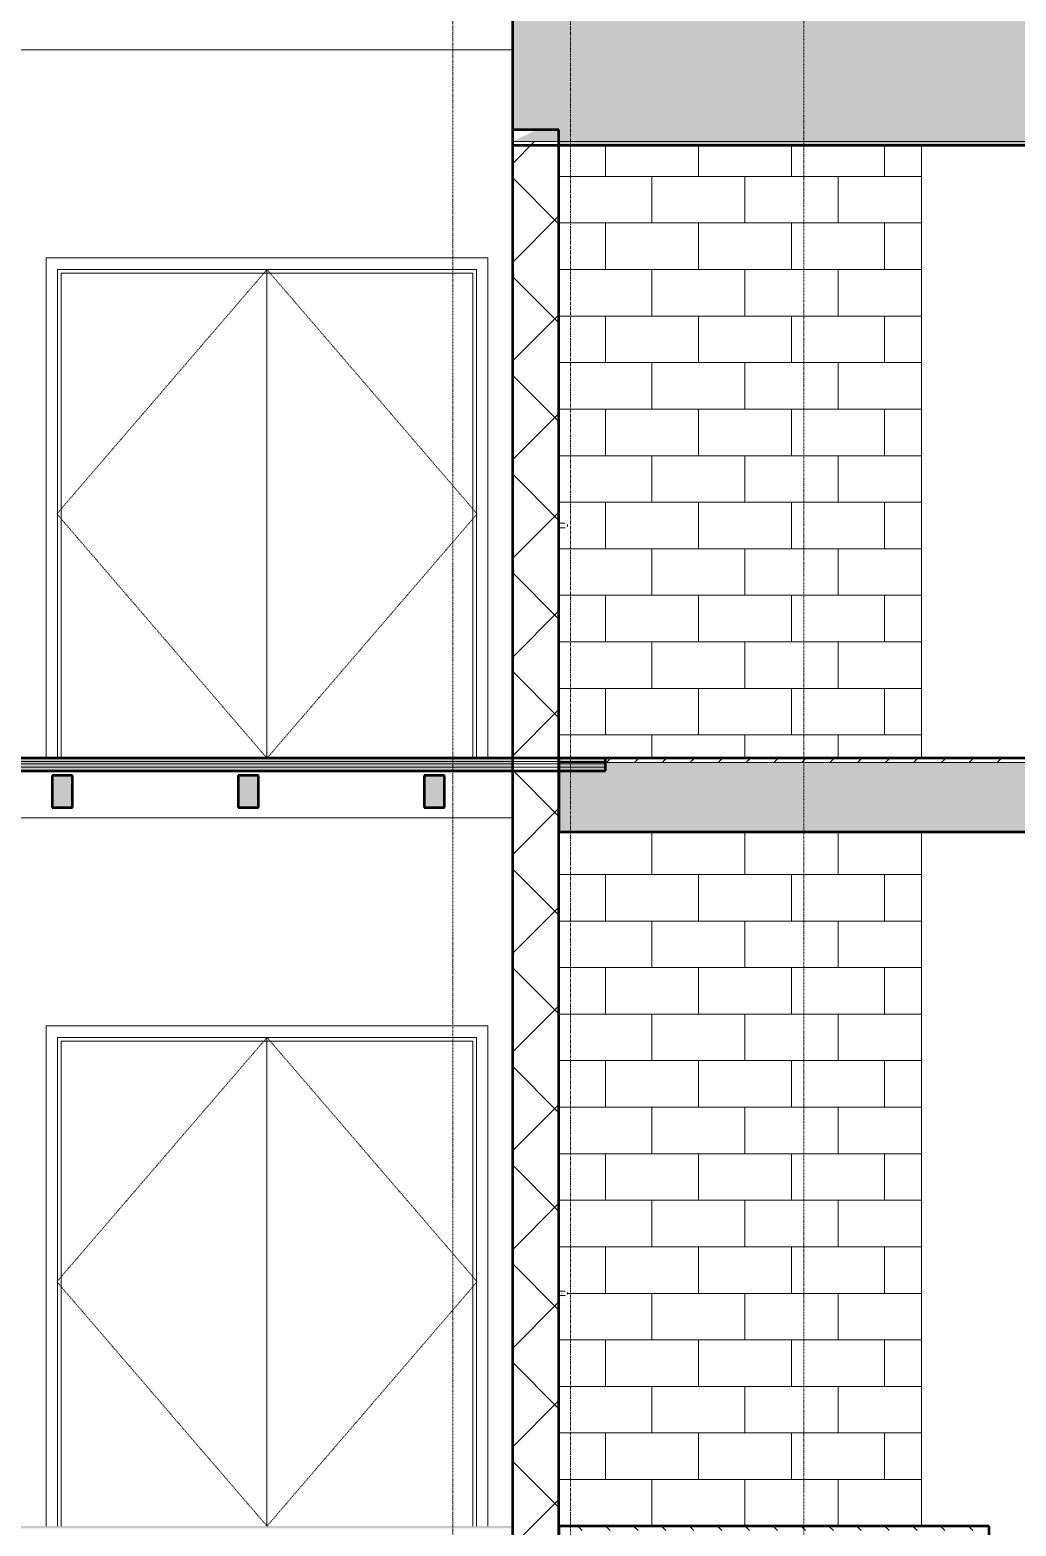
# Model space of a CAD drawing. Header units: inches. Extents: x 9661 to 16493, y -360 to 681.
# Drawn here: x 11754.2 to 11923.8, y 136 to 393.2 of the extents above; entities that cross this region are included whole.
import ezdxf

# ---------------------------------------------------------------- set-up
doc = ezdxf.new("R2010")
doc.units = ezdxf.units.IN
doc.header["$MEASUREMENT"] = 0
for name, pattern in [('Dash 1_16_', [0.125, 0.0625, -0.0625]), ('Dash Dot 3_16_', [0.3125, 0.1875, -0.0625, 0, -0.0625]), ('Grid Line 1_2_', [0.875, 0.5, -0.125, 0.125, -0.125])]:
    doc.linetypes.add(name, pattern=pattern)
for name, color, linetype, lineweight in [('0-1', 7, 'Continuous', 5), ('0-2', 135, 'Continuous', 9), ('0-3', 10, 'Continuous', 13), ('A-ANNO-SYMB-1', 150, 'Dash Dot 3_16_', 9), ('A-DOOR-1', 7, 'Dash 1_16_', 9), ('A-DOOR-2', 7, 'Continuous', 9), ('A-DOOR-3', 55, 'Continuous', 13), ('A-DOOR-4', 31, 'Continuous', 9), ('A-FLOR-1', 21, 'Continuous', 13), ('A-FLOR-2', 250, 'Continuous', 50), ('A-FLOR-4', 8, 'Continuous', 5), ('A-FLOR-9', 192, 'Continuous', 50), ('A-FLOR-LEVL-1', 51, 'Grid Line 1_2_', 9), ('A-FLOR-MCUT', 51, 'Continuous', 13), ('A-FLOR-MCUT-1', 10, 'Continuous', 13), ('A-FLOR-PATT-1', 252, 'Continuous', 9), ('A-FLOR-PATT-2', 8, 'Continuous', 9), ('A-ROOF', 132, 'Continuous', 13), ('A-ROOF-2', 132, 'Continuous', 50), ('A-ROOF-PATT-1', 132, 'Continuous', 9), ('A-WALL-3', 250, 'Continuous', 50), ('A-WALL-PATT-3', 135, 'Continuous', 9), ('A-WALL-PATT-4', 252, 'Continuous', 9), ('I-WALL-1', 55, 'Continuous', 13), ('S-BEAM-2', 41, 'Continuous', 9), ('S-BEAM-3', 250, 'Continuous', 50), ('S-GRID-1', 1, 'Grid Line 1_2_', 9)]:
    doc.layers.add(name, color=color, linetype=linetype, lineweight=lineweight)
pattern_1 = [(0, (10995.947, 72), (0, 4.798), []), (315, (10995.947, 72), (4.798427, 0), [6.786, -6.786]), (45, (10995.947, 72), (4.798427, 0), [6.786, -6.786])]

# ---------------------------------------------------------------- blocks, each defined once
blk = doc.blocks.new('Flush-Double-Door-Adj_swing-w_handle_2100 - 3_-0_ x 7_-0_-2116260-BUILDING SECTION - EAST_WEST - LOOKING NORTH')
at = {"layer": 'A-DOOR-1'}
for p, q in [((11795, 352), (11758.87, 310)), ((11795, 352), (11831.13, 310)), ((11795, 268), (11758.87, 310)), ((11795, 268), (11831.13, 310))]:
    blk.add_line(p, q, dxfattribs=at)
at = {"layer": 'A-DOOR-3'}
blk.add_line((11795, 352), (11795, 268), dxfattribs=at)
at = {"layer": 'A-DOOR-4'}
for p, q in [((11833, 354), (11757, 354)), ((11757, 354), (11757, 268)), ((11833, 268), (11833, 354)), ((11759, 352), (11759, 268)), ((11759, 352), (11831, 352)), ((11759.63, 268), (11759.63, 351.38)), ((11759.63, 351.38), (11830.38, 351.38)), ((11830.38, 351.38), (11830.38, 268)), ((11831, 268), (11831, 352))]:
    blk.add_line(p, q, dxfattribs=at)
blk = doc.blocks.new('Dimension Lumber - LVL - 3_5X5_5-2121679-BUILDING SECTION - EAST_WEST - LOOKING NORTH')
at = {"layer": 'S-BEAM-2'}
blk.add_hatch(color=256, dxfattribs=at).paths.add_polyline_path([(10276.74, 259.5), (10276.74, 265), (10273.24, 265), (10273.24, 259.5)], flags=0)
at = {"layer": 'S-BEAM-3'}
for p, q in [((10276.74, 265), (10273.24, 265)), ((10273.24, 265), (10273.24, 259.5)), ((10276.74, 259.5), (10276.74, 265)), ((10273.24, 259.5), (10276.74, 259.5))]:
    blk.add_line(p, q, dxfattribs=at)
blk = doc.blocks.new('Flush-Double-Door-Adj_swing-w_handle_2100 - 3_-0_ x 7_-0_-2115991-BUILDING SECTION - EAST_WEST - LOOKING NORTH')
at = {"layer": 'A-DOOR-1'}
for p, q in [((11795, 220), (11758.87, 178)), ((11795, 220), (11831.13, 178)), ((11795, 136), (11758.87, 178)), ((11795, 136), (11831.13, 178))]:
    blk.add_line(p, q, dxfattribs=at)
at = {"layer": 'A-DOOR-3'}
blk.add_line((11795, 220), (11795, 136), dxfattribs=at)
at = {"layer": 'A-DOOR-4'}
for p, q in [((11833, 222), (11757, 222)), ((11757, 222), (11757, 136)), ((11833, 136), (11833, 222)), ((11759, 220), (11759, 136)), ((11759, 220), (11831, 220)), ((11759.63, 136), (11759.63, 219.38)), ((11759.63, 219.38), (11830.38, 219.38)), ((11830.38, 219.38), (11830.38, 136)), ((11831, 136), (11831, 220))]:
    blk.add_line(p, q, dxfattribs=at)
blk = doc.blocks.new('CTR - 1st Phase - Common Walls_rvt-1-BUILDING SECTION - EAST_WEST - LOOKING NORTH')
at = {"layer": 'I-WALL-1'}
for p, q in [((11837.19, 389.75), (11722.74, 389.75)), ((11837.19, 257.75), (11722.74, 257.75))]:
    blk.add_line(p, q, dxfattribs=at)
at = {"layer": '0-2'}
for name, p in [('Flush-Double-Door-Adj_swing-w_handle_2100 - 3_-0_ x 7_-0_-2116260-BUILDING SECTION - EAST_WEST - LOOKING NORTH', (0, 0)), ('Dimension Lumber - LVL - 3_5X5_5-2121679-BUILDING SECTION - EAST_WEST - LOOKING NORTH', (1484.8, 0)), ('Dimension Lumber - LVL - 3_5X5_5-2121679-BUILDING SECTION - EAST_WEST - LOOKING NORTH', (1516.8, 0)), ('Dimension Lumber - LVL - 3_5X5_5-2121679-BUILDING SECTION - EAST_WEST - LOOKING NORTH', (1548.8, 0)), ('Flush-Double-Door-Adj_swing-w_handle_2100 - 3_-0_ x 7_-0_-2115991-BUILDING SECTION - EAST_WEST - LOOKING NORTH', (0, 0))]:
    blk.add_blockref(name, p, dxfattribs=at)
blk = doc.blocks.new('HOLLOW METAL - STAIR DOOR-2009181-BUILDING SECTION - EAST_WEST - LOOKING NORTH')
at = {"layer": 'A-DOOR-2'}
for p, q in [((11845.69, 176.39), (11845.19, 176.39)), ((11845.19, 175.61), (11845.69, 175.61))]:
    blk.add_line(p, q, dxfattribs=at)
at = {"layer": 'A-DOOR-2', "flags": 128}
for points in [[(11846.28, 176.39), (11846.28, 176.39), (11846.27, 176.39), (11846.27, 176.39), (11846.27, 176.39), (11846.26, 176.39), (11846.26, 176.39), (11846.25, 176.39), (11846.25, 176.39), (11846.24, 176.39), (11846.23, 176.39), (11846.22, 176.39), (11846.21, 176.39), (11846.2, 176.39), (11846.19, 176.39), (11846.17, 176.39), (11846.16, 176.39), (11846.14, 176.39), (11846.13, 176.39), (11846.11, 176.39), (11846.1, 176.39), (11846.08, 176.39), (11846.06, 176.39), (11846.04, 176.39), (11846.02, 176.39), (11846, 176.39), (11845.98, 176.39), (11845.96, 176.39), (11845.94, 176.39), (11845.92, 176.39), (11845.9, 176.39), (11845.88, 176.39), (11845.85, 176.39), (11845.83, 176.39), (11845.81, 176.39), (11845.79, 176.39), (11845.76, 176.39), (11845.74, 176.39), (11845.72, 176.39), (11845.69, 176.39), (11845.69, 176.39)], [(11845.69, 175.61), (11845.71, 175.61), (11845.73, 175.61), (11845.76, 175.61), (11845.78, 175.61), (11845.8, 175.61), (11845.83, 175.61), (11845.85, 175.61), (11845.87, 175.61), (11845.89, 175.61), (11845.92, 175.61), (11845.94, 175.61), (11845.96, 175.61), (11845.98, 175.61), (11846, 175.61), (11846.02, 175.61), (11846.04, 175.61), (11846.06, 175.61), (11846.07, 175.61), (11846.09, 175.61), (11846.11, 175.61), (11846.13, 175.61), (11846.14, 175.61), (11846.16, 175.61), (11846.17, 175.61), (11846.18, 175.61), (11846.19, 175.61), (11846.21, 175.61), (11846.22, 175.61), (11846.23, 175.61), (11846.24, 175.61), (11846.24, 175.61), (11846.25, 175.61), (11846.26, 175.61), (11846.26, 175.61), (11846.27, 175.61), (11846.27, 175.61), (11846.27, 175.61), (11846.28, 175.61), (11846.28, 175.61)]]:
    blk.add_lwpolyline(points, dxfattribs=at)
at = {"layer": 'A-DOOR-2'}
for start, end in [(90, 97.2275), (262.7725, 270), (0, 30), (330, 0)]:
    blk.add_arc((11846.28, 176), 0.394, start, end, dxfattribs=at)
blk = doc.blocks.new('HOLLOW METAL - STAIR DOOR 6-8_-2225454-BUILDING SECTION - EAST_WEST - LOOKING NORTH')
at = {"layer": 'A-DOOR-2'}
for p, q in [((11845.69, 308.39), (11845.19, 308.39)), ((11845.19, 307.61), (11845.69, 307.61))]:
    blk.add_line(p, q, dxfattribs=at)
at = {"layer": 'A-DOOR-2', "flags": 128}
for points in [[(11846.28, 308.39), (11846.28, 308.39), (11846.27, 308.39), (11846.27, 308.39), (11846.27, 308.39), (11846.26, 308.39), (11846.26, 308.39), (11846.25, 308.39), (11846.25, 308.39), (11846.24, 308.39), (11846.23, 308.39), (11846.22, 308.39), (11846.21, 308.39), (11846.2, 308.39), (11846.19, 308.39), (11846.17, 308.39), (11846.16, 308.39), (11846.14, 308.39), (11846.13, 308.39), (11846.11, 308.39), (11846.1, 308.39), (11846.08, 308.39), (11846.06, 308.39), (11846.04, 308.39), (11846.02, 308.39), (11846, 308.39), (11845.98, 308.39), (11845.96, 308.39), (11845.94, 308.39), (11845.92, 308.39), (11845.9, 308.39), (11845.88, 308.39), (11845.85, 308.39), (11845.83, 308.39), (11845.81, 308.39), (11845.79, 308.39), (11845.76, 308.39), (11845.74, 308.39), (11845.72, 308.39), (11845.69, 308.39), (11845.69, 308.39)], [(11845.69, 307.61), (11845.71, 307.61), (11845.73, 307.61), (11845.76, 307.61), (11845.78, 307.61), (11845.8, 307.61), (11845.83, 307.61), (11845.85, 307.61), (11845.87, 307.61), (11845.89, 307.61), (11845.92, 307.61), (11845.94, 307.61), (11845.96, 307.61), (11845.98, 307.61), (11846, 307.61), (11846.02, 307.61), (11846.04, 307.61), (11846.06, 307.61), (11846.07, 307.61), (11846.09, 307.61), (11846.11, 307.61), (11846.13, 307.61), (11846.14, 307.61), (11846.16, 307.61), (11846.17, 307.61), (11846.18, 307.61), (11846.19, 307.61), (11846.21, 307.61), (11846.22, 307.61), (11846.23, 307.61), (11846.24, 307.61), (11846.24, 307.61), (11846.25, 307.61), (11846.26, 307.61), (11846.26, 307.61), (11846.27, 307.61), (11846.27, 307.61), (11846.27, 307.61), (11846.28, 307.61), (11846.28, 307.61)]]:
    blk.add_lwpolyline(points, dxfattribs=at)
at = {"layer": 'A-DOOR-2'}
for start, end in [(90, 97.2275), (262.7725, 270), (0, 30), (330, 0)]:
    blk.add_arc((11846.28, 308), 0.394, start, end, dxfattribs=at)
blk = doc.blocks.new('CTR - 1st Phase -Stairs _ Elevators_rvt-1-BUILDING SECTION - EAST_WEST - LOOKING NORTH')
at = {"layer": 'A-FLOR-1'}
blk.add_hatch(color=256, dxfattribs=at).paths.add_polyline_path([(11885.8, 255.37), (11930.19, 255.37), (11930.19, 267.25), (11845.19, 267.25), (11845.19, 255.37), (11867.28, 255.37)], flags=0)
at = {"layer": 'A-FLOR-PATT-1'}
h = blk.add_hatch(dxfattribs=at)
h.set_pattern_fill('FP_3', color=256, style=0, pattern_type=2)
h.set_pattern_definition(pattern_1)
h.paths.add_polyline_path([(11885.8, 267.25), (11930.19, 267.25), (11930.19, 268), (11853.19, 268), (11853.19, 267.25), (11865.1, 267.25)], flags=0)
h = blk.add_hatch(dxfattribs=at)
h.set_pattern_fill('FP_3', color=256, style=0, pattern_type=2)
h.set_pattern_definition(pattern_1)
h.paths.add_polyline_path([(11889.27, 135.25), (11919.19, 135.25), (11919.19, 136), (11845.19, 136), (11845.19, 135.25), (11885.8, 135.25)], flags=0)
at = {"layer": 'A-WALL-PATT-3'}
h = blk.add_hatch(dxfattribs=at)
h.set_pattern_fill('FP_31', color=256, style=0, pattern_type=2)
h.set_pattern_definition([(0, (12069.189, -8), (0, 8), []), (90, (12069.189, -8), (-8, 8), [8, -8])])
h.paths.add_polyline_path([(12069.71, 0), (12077.19, 0), (12077.19, 55.12), (12033.43, 55.12), (12029.19, 52.51), (12029.19, 0), (12043.53, 0)], flags=0)
h.paths.add_polyline_path([(11897.19, 0), (11907.56, 0), (11907.56, 33.93), (11897.19, 33.93), (11897.19, 22.69)], flags=0)
h.paths.add_polyline_path([(11907.56, 35.43), (11907.56, 123.37), (11845.19, 123.37), (11845.19, 92), (11897.19, 92), (11897.19, 35.43), (11905.52, 35.43)], flags=0)
h.paths.add_polyline_path([(12033.67, 68), (12077.19, 68), (12077.19, 192.6), (12033.67, 192.6), (12029.19, 189.77), (12029.19, 103.43), (12074.19, 103.41), (12074.19, 101.93), (12029.19, 101.93), (12029.19, 68), (12030.94, 68)], flags=0)
h.paths.add_polyline_path([(12074.94, 101.93), (12074.41, 102.15), (12074.19, 102.68), (12074.41, 103.21), (12074.94, 103.43), (12075.47, 103.21), (12075.69, 102.68), (12075.47, 102.15), (12075, 101.96)], flags=0)
h.paths.add_polyline_path([(11845.19, 136), (11907.56, 136), (11907.56, 255.37), (11845.19, 255.37), (11845.19, 176.39), (11846.45, 176.35), (11846.57, 176.26), (11846.62, 176.2), (11846.62, 175.8), (11846.45, 175.65), (11846.28, 175.62), (11846.06, 175.61), (11845.19, 175.61), (11845.19, 160.22)], flags=0)
h.paths.add_polyline_path([(11845.69, 175.8), (11845.75, 176), (11845.69, 176.1), (11845.69, 175.9)], flags=0)
h.paths.add_polyline_path([(12077.19, 205.47), (12077.19, 373.37), (12029.19, 373.37), (12029.19, 240.91), (12074.19, 240.88), (12074.19, 239.41), (12029.19, 239.39), (12029.19, 205.47), (12075.44, 205.47)], flags=0)
h.paths.add_polyline_path([(12074.94, 239.41), (12074.41, 239.63), (12074.19, 240.16), (12074.41, 240.69), (12074.94, 240.91), (12075.47, 240.68), (12075.69, 240.16), (12075.47, 239.63), (12075, 239.43)], flags=0)
h.paths.add_polyline_path([(11845.19, 268), (11907.56, 268), (11907.56, 373.37), (11845.19, 373.37), (11845.19, 308.39), (11846.45, 308.35), (11846.57, 308.26), (11846.62, 308.2), (11846.62, 307.8), (11846.45, 307.65), (11846.28, 307.62), (11846.06, 307.61), (11845.19, 307.61), (11845.19, 297.74)], flags=0)
h.paths.add_polyline_path([(11845.69, 307.8), (11845.75, 308), (11845.69, 308.1), (11845.69, 307.9)], flags=0)
at = {"layer": 'A-WALL-PATT-4'}
h = blk.add_hatch(dxfattribs=at)
h.set_pattern_fill('FP_26', color=256, style=0, pattern_type=2)
h.set_pattern_definition([(45, (10995.947, 72), (-8.48528, 8.48528), []), (135, (10995.947, 72), (-8.48528, -8.48528), [])])
h.paths.add_polyline_path([(11837.19, 374), (11841.31, 376), (11837.19, 376)], flags=0)
h.paths.add_polyline_path([(11845.19, 0), (11845.19, 374), (11837.19, 374), (11837.19, 0), (11841.19, 0)], flags=0)
at = {"layer": 'A-FLOR-2'}
for p, q in [((11930.19, 268), (11845.19, 268)), ((11845.19, 268), (11845.19, 255.37)), ((11845.19, 255.37), (11930.19, 255.37)), ((11919.19, 136), (11845.19, 136)), ((11845.19, 136), (11845.19, 123.37)), ((11919.19, 123.37), (11919.19, 136))]:
    blk.add_line(p, q, dxfattribs=at)
at = {"layer": 'A-FLOR-MCUT-1'}
blk.add_line((11930.19, 267.25), (11845.19, 267.25), dxfattribs=at)
at = {"layer": 'A-WALL-3'}
for p, q in [((11845.19, 376), (11837.19, 376)), ((11837.19, 376), (11837.19, 0)), ((11845.19, 0), (11845.19, 376))]:
    blk.add_line(p, q, dxfattribs=at)
at = {"layer": 'I-WALL-1'}
for p, q in [((11907.56, 373.37), (11907.56, 268)), ((11907.56, 255.37), (11907.56, 136))]:
    blk.add_line(p, q, dxfattribs=at)
at = {"layer": '0-3'}
for name in ['HOLLOW METAL - STAIR DOOR 6-8_-2225454-BUILDING SECTION - EAST_WEST - LOOKING NORTH', 'HOLLOW METAL - STAIR DOOR-2009181-BUILDING SECTION - EAST_WEST - LOOKING NORTH']:
    blk.add_blockref(name, (0, 0), dxfattribs=at)

msp = doc.modelspace()

# ---------------------------------------------------------------- hatches: boundary and pattern name
at = {"layer": 'A-FLOR-4'}
h = msp.add_hatch(color=256, dxfattribs=at)
h.paths.add_polyline_path([(11704.6894, 267.0312), (11837.1894, 267.0605), (11837.1894, 267.4062), (11648.3644, 267.4062), (11648.3644, 267.0312), (11688.6401, 267.0312)], flags=0)
h.paths.add_polyline_path([(10410.7162, 267.0312), (10450.4144, 267.0312), (10450.4144, 267.4062), (10261.5894, 267.3772), (10261.5894, 267.0312), (10407.092, 267.0312)], flags=0)
h.paths.add_polyline_path([(11853.1894, 267.25), (11853.1894, 267.4062), (11845.1894, 267.4062), (11845.1894, 267.25)], flags=0)
h.paths.add_polyline_path([(10245.7394, 267.25), (10253.5894, 267.25), (10253.5894, 267.4062), (10245.7394, 267.4062)], flags=0)
at = {"layer": 'A-FLOR-PATT-2'}
h = msp.add_hatch(dxfattribs=at)
h.set_pattern_fill('FP_3', color=256, style=0, pattern_type=2)
h.set_pattern_definition(pattern_1)
h.paths.add_polyline_path([(11759.0019, 267.4062), (11837.1894, 267.4062), (11837.1894, 268), (11648.3644, 268), (11648.3644, 267.4062), (11757.0019, 267.4062)], flags=0)
h.paths.add_polyline_path([(11845.1894, 267.4062), (11853.1894, 267.4062), (11853.1894, 268), (11845.1894, 267.9768)], flags=0)
h.paths.add_polyline_path([(10446.5242, 267.4062), (10450.4144, 267.4062), (10450.4144, 268), (10261.5894, 268), (10261.5894, 267.4062), (10426.8081, 267.4062)], flags=0)
h.paths.add_polyline_path([(10253.5894, 267.4062), (10253.5894, 268), (10245.7394, 268), (10245.7394, 267.4062)], flags=0)
h = msp.add_hatch(dxfattribs=at)
h.set_pattern_fill('FP_3', color=256, style=0, pattern_type=2)
h.set_pattern_definition(pattern_1)
h.paths.add_polyline_path([(11833.0019, 266.4375), (11837.1894, 266.4375), (11837.1894, 267.0312), (11648.3644, 267.0312), (11648.3644, 266.4375), (11831.0019, 266.4375)], flags=0)
h.paths.add_polyline_path([(10339.7769, 266.4375), (10450.4144, 266.4375), (10450.4144, 267.0312), (10261.5894, 267.0312), (10261.5894, 266.4375), (10308.5114, 266.4375)], flags=0)
h = msp.add_hatch(dxfattribs=at)
h.set_pattern_fill('FP_3', color=256, style=0, pattern_type=2)
h.set_pattern_definition(pattern_1)
h.paths.add_polyline_path([(11719.2394, 265.8437), (11837.1894, 265.8437), (11837.1894, 266.4375), (11648.3644, 266.4375), (11648.3644, 265.8437), (11718.6144, 265.8437)], flags=0)
h.paths.add_polyline_path([(10339.7769, 265.8437), (10450.4144, 265.875), (10450.4144, 266.4375), (10261.5894, 266.4375), (10261.5894, 265.8437), (10308.5114, 265.8437)], flags=0)
h = msp.add_hatch(dxfattribs=at)
h.set_pattern_fill('FP_3', color=256, style=0, pattern_type=2)
h.set_pattern_definition(pattern_1)
h.paths.add_polyline_path([(11679.9894, 135.4062), (11719.2394, 135.4062), (11719.2394, 135.625), (11837.1894, 135.625), (11837.1894, 136), (11646.7394, 136), (11646.7394, 135.4062), (11679.9445, 135.4062)], flags=0)
h.paths.add_polyline_path([(10380.7894, 135.4062), (10452.0394, 135.4062), (10452.0394, 136), (10379.5394, 136), (10379.5394, 135.4062), (10380.1644, 135.4062)], flags=0)
at = {"layer": 'A-ROOF-PATT-1'}
h = msp.add_hatch(dxfattribs=at)
h.set_pattern_fill('FP_4', color=256, style=0, pattern_type=2)
h.set_pattern_definition([(161.57, (10996.427, 72.48), (-3.8399538, -1.54e-05), [0, -27.322, 3.034, 0]), (18.43, (10995.467, 72.48), (-3.8399538, 1.54e-05), [0, -27.322, 3.034, 0]), (108.43, (10996.427, 72.48), (1.919622, -9.6005246), [9.106, -21.25]), (71.57, (10995.467, 72.48), (1.919622, 9.6005246), [9.106, -21.25])])
h.paths.add_polyline_path([(12075.9218, 374), (12115.8394, 374), (12115.8394, 397.9989), (11895.9764, 402.5228), (11837.1894, 402.5228), (11837.1894, 376), (11841.3115, 376), (11837.1894, 374), (12043.5304, 374)], flags=0)
h.paths.add_polyline_path([(11621.9894, 374), (11646.7394, 374), (11646.7394, 407.651), (11250.1394, 415.8114), (11250.1394, 374), (11570.3434, 374)], flags=0)
h = msp.add_hatch(dxfattribs=at)
h.set_pattern_fill('FP_1', color=256, style=0, pattern_type=2)
h.set_pattern_definition([(0, (10995.947, 72), (30.72, 7.68), [1.267, -21.773, 1.267, -21.773, -122.88]), (0, (10995.947, 72), (30.72, 7.68), [-46.08, 1.267, -44.813, 1.267, -21.773, -53.76]), (0, (10995.947, 72), (30.72, 7.68), [-115.2, 1.267, -14.093, 1.267, -37.133]), (120, (11007.467, 75.84), (-22.011075, 22.7643), [1.267, -21.773, 1.267, -21.773, -122.88]), (120, (11007.467, 75.84), (-22.011075, 22.7643), [-46.08, 1.267, -44.813, 1.267, -21.773, -53.76]), (120, (11007.467, 75.84), (-22.011075, 22.7643), [-115.2, 1.267, -14.093, 1.267, -37.133]), (240, (11011.307, 91.2), (-8.708925, -30.4443), [1.267, -21.773, 1.267, -21.773, -122.88]), (240, (11011.307, 91.2), (-8.708925, -30.4443), [-46.08, 1.267, -44.813, 1.267, -21.773, -53.76]), (240, (11011.307, 91.2), (-8.708925, -30.4443), [-115.2, 1.267, -14.093, 1.267, -37.133])])
h.paths.add_polyline_path([(11845.67, 373.375), (12077.1894, 373.375), (12077.1894, 374), (11845.1894, 374), (11845.1894, 373.375)], flags=0)
h.paths.add_polyline_path([(12085.1894, 373.375), (12109.7144, 373.375), (12109.7144, 374), (12085.1894, 374), (12085.1894, 373.9437)], flags=0)
h.paths.add_polyline_path([(11629.9894, 373.375), (11641.2394, 373.3838), (11641.2394, 374), (11256.2644, 374), (11256.2644, 373.375), (11621.9894, 373.375)], flags=0)

# ---------------------------------------------------------------- linework, layer by layer
at = {"layer": 'A-ANNO-SYMB-1'}
for p, q in [((11826.9644, 416.0757), (11826.9644, -142.7997)), ((11887.3051, -142.7997), (11887.3051, 416.0757))]:
    msp.add_line(p, q, dxfattribs=at)
at = {"layer": 'A-FLOR-9'}
for p, q in [((11853.1894, 268), (11648.3644, 268)), ((11853.1894, 265.8437), (11853.1894, 268)), ((11648.3644, 265.8437), (11853.1894, 265.8437))]:
    msp.add_line(p, q, dxfattribs=at)
at = {"layer": 'A-FLOR-LEVL-1'}
msp.add_line((9660.5284, 268), (12376.0591, 268), dxfattribs=at)
at = {"layer": 'A-FLOR-MCUT'}
for p, q in [((11853.1894, 267.4062), (11648.3644, 267.4062)), ((11853.1894, 267.0312), (11648.3644, 267.0312)), ((11853.1894, 266.4375), (11648.3644, 266.4375))]:
    msp.add_line(p, q, dxfattribs=at)
at = {"layer": 'A-ROOF'}
msp.add_line((11837.1894, 374), (12115.8394, 374), dxfattribs=at)
at = {"layer": 'A-ROOF-2'}
for p, q in [((11837.1894, 403.7331), (11837.1894, 373.375)), ((11837.1894, 373.375), (12109.7144, 373.375))]:
    msp.add_line(p, q, dxfattribs=at)
at = {"layer": 'S-GRID-1'}
msp.add_line((11847.1894, -159.8356), (11847.1894, 451.8625), dxfattribs=at)

# ---------------------------------------------------------------- block references
at = {"layer": '0-1'}
for name in ['CTR - 1st Phase - Common Walls_rvt-1-BUILDING SECTION - EAST_WEST - LOOKING NORTH', 'CTR - 1st Phase -Stairs _ Elevators_rvt-1-BUILDING SECTION - EAST_WEST - LOOKING NORTH']:
    msp.add_blockref(name, (0, 0), dxfattribs=at)

doc.saveas('drawing.dxf')
